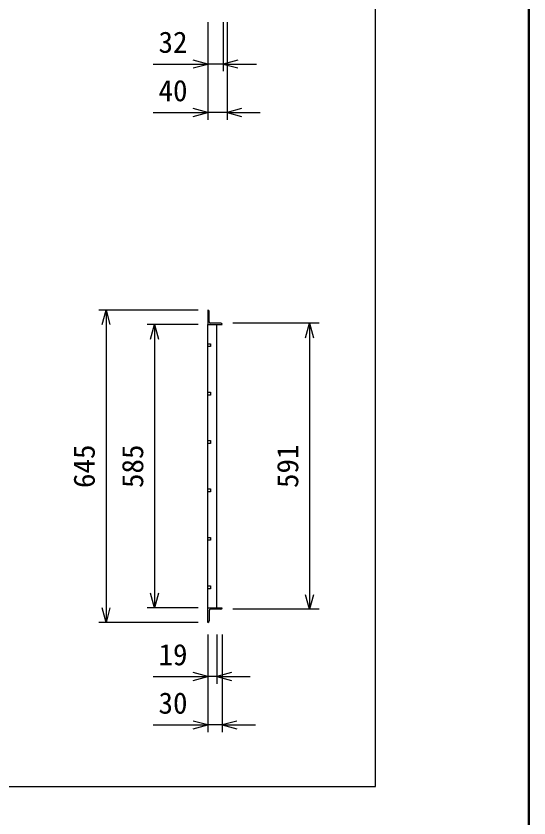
# Model space of a CAD drawing. Units: millimetres, scale not verified. Extents: x -25200 to 25200, y -8910 to 8910.
# Drawn here: x -1659 to -600, y -7254 to -5598 of the extents above; entities that cross this region are included whole.
import ezdxf
from ezdxf.enums import TextEntityAlignment as Align

# ---------------------------------------------------------------- set-up
doc = ezdxf.new("R2010")
doc.units = ezdxf.units.MM
doc.header["$LTSCALE"] = 30
for name, color, linetype, lineweight in [('0-0_DIM', 7, 'Continuous', 25), ('0-2_HATCH', 6, 'Continuous', 25), ('0-6_TXT', 7, 'Continuous', 25), ('0-7_WAKU', 3, 'Continuous', 25)]:
    doc.layers.add(name, color=color, linetype=linetype, lineweight=lineweight)
doc.styles.add('ＭＳ ゴシック', font='')
doc.styles.get('ＭＳ ゴシック').set_extended_font_data('MS Gothic')

msp = doc.modelspace()

# ---------------------------------------------------------------- linework, layer by layer
at = {"layer": '0-0_DIM'}
for p, q in [((-1263.18, -5610.14), (-1263.18, -5811.73)), ((-1231.18, -5610.14), (-1231.18, -5711.73)), ((-1223.18, -5610.14), (-1223.18, -5811.73)), ((-1375.79, -5696.73), (-1263.18, -5696.73)), ((-1231.18, -5696.73), (-1263.18, -5696.73)), ((-1231.18, -5696.73), (-1162.71, -5696.73)), ((-1375.79, -5796.73), (-1263.18, -5796.73)), ((-1223.18, -5796.73), (-1263.18, -5796.73)), ((-1223.18, -5796.73), (-1154.71, -5796.73)), ((-1283.18, -6204.83), (-1488.18, -6204.83)), ((-1473.18, -6204.83), (-1473.18, -6849.83)), ((-1283.18, -6234.83), (-1388.18, -6234.83)), ((-1373.18, -6234.83), (-1373.18, -6819.83)), ((-1033.1, -6231.83), (-1211.18, -6231.83)), ((-1053.1, -6231.83), (-1053.1, -6822.83)), ((-1283.18, -6819.83), (-1388.18, -6819.83)), ((-1033.1, -6822.83), (-1211.18, -6822.83)), ((-1283.18, -6849.83), (-1488.18, -6849.83)), ((-1263.18, -6875.06), (-1263.18, -7076.64)), ((-1244.18, -6875.06), (-1244.18, -6976.64)), ((-1233.18, -6875.06), (-1233.18, -7076.64)), ((-1375.79, -6961.64), (-1263.18, -6961.64)), ((-1244.18, -6961.64), (-1263.18, -6961.64)), ((-1244.18, -6961.64), (-1175.71, -6961.64)), ((-1375.79, -7061.64), (-1263.18, -7061.64)), ((-1233.18, -7061.64), (-1263.18, -7061.64)), ((-1233.18, -7061.64), (-1164.71, -7061.64))]:
    msp.add_line(p, q, dxfattribs=at)
for points in [[(-1293.18, -5704.77), (-1263.18, -5696.73), (-1293.18, -5688.69)], [(-1201.18, -5688.69), (-1231.18, -5696.73), (-1201.18, -5704.77)], [(-1293.18, -5804.77), (-1263.18, -5796.73), (-1293.18, -5788.69)], [(-1193.18, -5788.69), (-1223.18, -5796.73), (-1193.18, -5804.77)], [(-1481.22, -6234.83), (-1473.18, -6204.83), (-1465.14, -6234.83)], [(-1381.22, -6264.83), (-1373.18, -6234.83), (-1365.14, -6264.83)], [(-1061.14, -6261.83), (-1053.1, -6231.83), (-1045.07, -6261.83)], [(-1365.14, -6789.83), (-1373.18, -6819.83), (-1381.22, -6789.83)], [(-1045.07, -6792.83), (-1053.1, -6822.83), (-1061.14, -6792.83)], [(-1465.14, -6819.83), (-1473.18, -6849.83), (-1481.22, -6819.83)], [(-1293.18, -6969.68), (-1263.18, -6961.64), (-1293.18, -6953.61)], [(-1214.18, -6953.61), (-1244.18, -6961.64), (-1214.18, -6969.68)], [(-1293.18, -7069.68), (-1263.18, -7061.64), (-1293.18, -7053.61)], [(-1203.18, -7053.61), (-1233.18, -7061.64), (-1203.18, -7069.68)]]:
    msp.add_lwpolyline(points, dxfattribs=at)
at = {"layer": '0-2_HATCH'}
for p, q in [((-1263.18, -6204.83), (-1263.18, -6234.83)), ((-1260.18, -6228.83), (-1260.18, -6207.83)), ((-1263.18, -6819.83), (-1263.18, -6234.83)), ((-1263.18, -6234.83), (-1233.18, -6234.83)), ((-1236.18, -6231.83), (-1257.18, -6231.83)), ((-1244.18, -6819.83), (-1244.18, -6234.83)), ((-1263.18, -6819.83), (-1233.18, -6819.83)), ((-1263.18, -6849.83), (-1263.18, -6819.83)), ((-1236.18, -6822.83), (-1257.18, -6822.83)), ((-1260.18, -6825.83), (-1260.18, -6846.83))]:
    msp.add_line(p, q, dxfattribs=at)
for points in [[(-1263.18, -6280.33), (-1263.18, -6274.33), (-1257.18, -6274.33), (-1257.18, -6280.33)], [(-1263.18, -6380.33), (-1263.18, -6374.33), (-1257.18, -6374.33), (-1257.18, -6380.33)], [(-1263.18, -6480.33), (-1263.18, -6474.33), (-1257.18, -6474.33), (-1257.18, -6480.33)], [(-1263.18, -6580.33), (-1263.18, -6574.33), (-1257.18, -6574.33), (-1257.18, -6580.33)], [(-1263.18, -6680.33), (-1263.18, -6674.33), (-1257.18, -6674.33), (-1257.18, -6680.33)], [(-1263.18, -6780.33), (-1263.18, -6774.33), (-1257.18, -6774.33), (-1257.18, -6780.33)]]:
    msp.add_lwpolyline(points, close=True, dxfattribs=at)
for centre, start, end in [((-1263.18, -6207.83), 0, 90), ((-1257.18, -6228.83), 180, 270), ((-1236.18, -6234.83), 0, 90), ((-1257.18, -6825.83), 90, 180), ((-1236.18, -6819.83), 270, 0), ((-1263.18, -6846.83), 270, 0)]:
    msp.add_arc(centre, 3, start, end, dxfattribs=at)
at = {"layer": '0-6_TXT'}
msp.add_lwpolyline([(-3016.68, -7188.51), (-916.68, -7188.51), (-916.68, -1778.68), (-3016.68, -1778.68)], close=True, dxfattribs=at)
at = {"layer": '0-7_WAKU', "lineweight": 50}
msp.add_lwpolyline([(-24600, -8310), (-600, -8310), (-600, 8310), (-24600, 8310)], close=True, dxfattribs=at)

# ---------------------------------------------------------------- texts
at = {"layer": '0-0_DIM', "style": 'ＭＳ ゴシック'}
for s, p in [('32', (-1364.81, -5686.73)), ('40', (-1364.81, -5786.73)), ('19', (-1364.81, -6951.64)), ('30', (-1364.81, -7051.64))]:
    msp.add_text(s, height=43.99, dxfattribs=at).set_placement(p, align=Align.BOTTOM_LEFT)
for s, p in [('645', (-1483.18, -6572.33)), ('585', (-1383.18, -6572.33)), ('591', (-1063.1, -6572.33))]:
    msp.add_text(s, height=43.99, rotation=90, dxfattribs=at).set_placement(p, align=Align.BOTTOM_LEFT)

doc.saveas('drawing.dxf')
